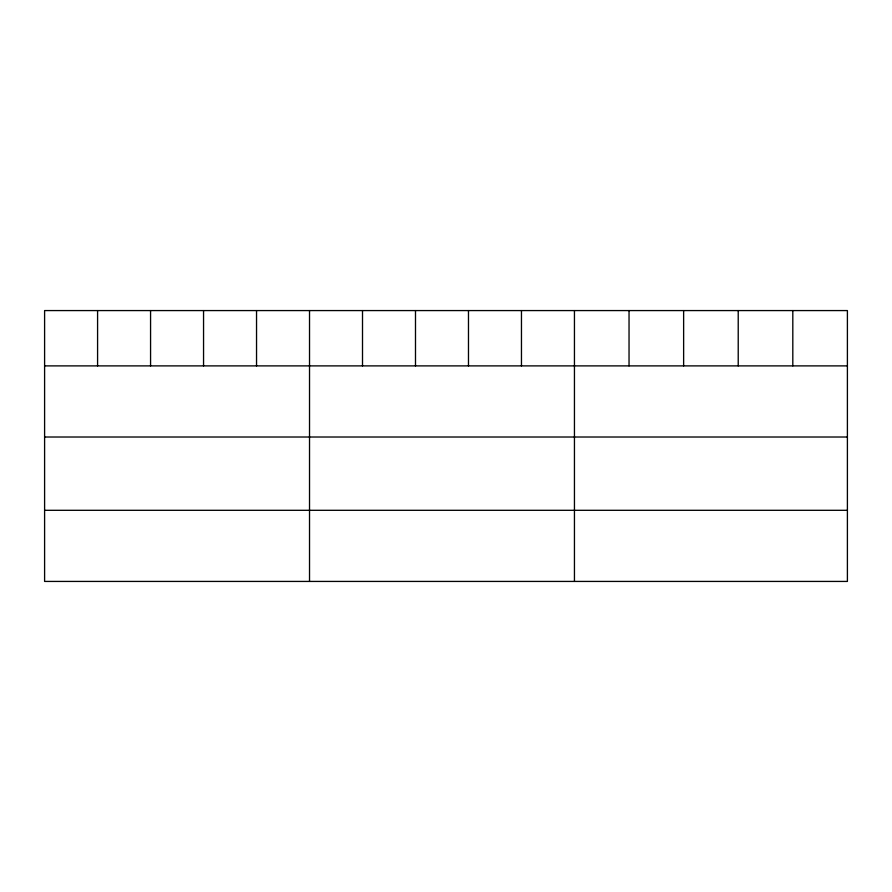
<?xml version="1.0" encoding="UTF-8"?>
<svg xmlns="http://www.w3.org/2000/svg" width="892" height="892" viewBox="0 0 892 892"><rect width="100%" height="100%" fill="white"/><g stroke="black" fill="none" stroke-linecap="round" stroke-linejoin="round"><path stroke-width="1.34" d="M847.4 365.887L847.4 581.428L44.6 581.428L44.6 310.572L847.4 310.572L847.4 365.887L44.6 365.887M44.6 437.013L847.4 437.013M44.6 510.302L847.4 510.302M792.81 310.572L792.81 365.887M738.219 310.572L738.219 365.887M683.629 310.572L683.629 365.887M629.038 310.572L629.038 365.887M574.448 310.572L574.448 581.428M521.463 310.572L521.463 365.887M468.478 310.572L468.478 365.887M415.494 310.572L415.494 365.887M362.509 310.572L362.509 365.887M309.524 310.572L309.524 581.428M256.539 310.572L256.539 365.887M203.554 310.572L203.554 365.887M150.57 310.572L150.57 365.887M97.585 310.572L97.585 365.887"/></g></svg>
